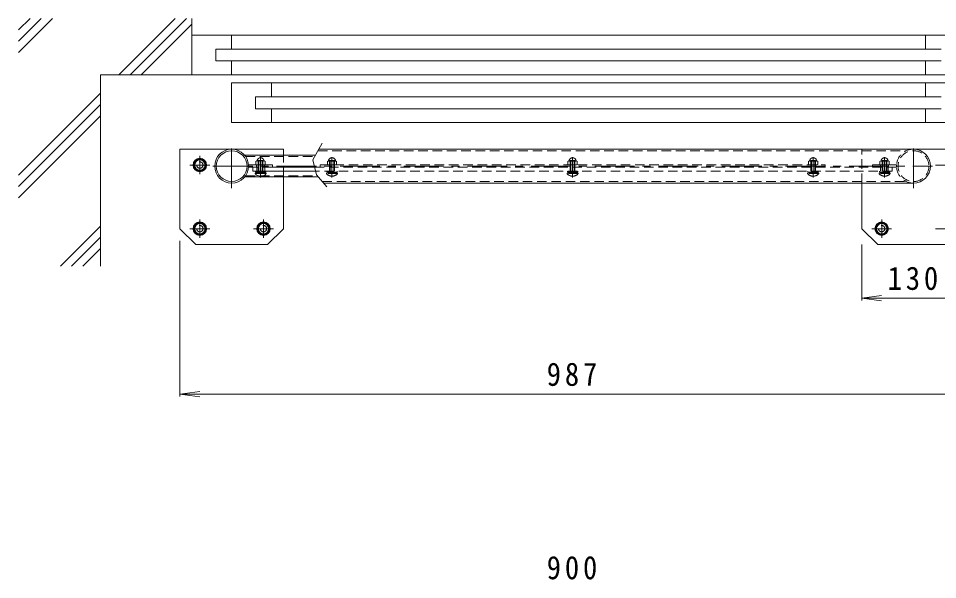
# Model space of a CAD drawing. Units: millimetres at full size, sheet at 1:10. Extents: x -902 to 1844, y -1369 to 1156.
# Drawn here: x -879 to 277, y 450 to 1156 of the extents above; entities that cross this region are included whole.
import ezdxf

# ---------------------------------------------------------------- set-up
doc = ezdxf.new("R2010")
doc.units = ezdxf.units.MM
doc.header["$LTSCALE"] = 10
doc.linetypes.add('CHAIN1', pattern=[8, 5, -1, 1, -1])
doc.linetypes.add('DASHED1', pattern=[1.8, 1.2, -0.6])
for name, color, linetype, lineweight in [('0-0_通り芯', 4, 'Continuous', 9), ('0-1_躯体', 3, 'CHAIN1', 9), ('0-2_仕上', 6, 'Continuous', 5), ('0-4_その他', 7, 'Continuous', 9), ('0-9', 2, 'Continuous', 9), ('0-A', 2, 'Continuous', 9), ('0-B', 2, 'Continuous', 9), ('0-E', 7, 'Continuous', 9), ('0-F', 7, 'Continuous', 9)]:
    doc.layers.add(name, color=color, linetype=linetype, lineweight=lineweight)
doc.styles.add('ＭＳ ゴシック', font='')
doc.styles.get('ＭＳ ゴシック').set_extended_font_data('MS Gothic')

msp = doc.modelspace()

# ---------------------------------------------------------------- linework, layer by layer
at = {"layer": '0-0_通り芯', "linetype": 'CHAIN1'}
for p, q in [((-610.43, 942.18), (-610.43, 1000.75)), ((246.87, 942.18), (246.87, 997.9)), ((-650.43, 982.72), (-650.43, 959.72)), ((-637.93, 971.22), (-662.94, 971.22)), ((299.37, 971.22), (274.36, 971.22)), ((-633.93, 969.87), (270.66, 969.87)), ((-650.43, 902.72), (-650.43, 879.72)), ((-570.43, 902.72), (-570.43, 879.72)), ((206.87, 902.72), (206.87, 879.72)), ((-637.93, 891.22), (-662.94, 891.22)), ((-557.93, 891.22), (-582.94, 891.22)), ((219.37, 891.22), (194.36, 891.22)), ((299.37, 891.22), (274.36, 891.22))]:
    msp.add_line(p, q, dxfattribs=at)
at = {"layer": '0-0_通り芯'}
for p, q in [((-675.43, 891.22), (-675.43, 991.22)), ((-545.43, 991.22), (-675.43, 991.22)), ((-593.97, 983.47), (-504.99, 983.47)), ((-545.43, 983.47), (-545.43, 991.22)), ((-500.76, 991.22), (311.87, 991.22)), ((-593.97, 956.27), (-501.39, 956.27)), ((-545.43, 891.22), (-545.43, 956.27)), ((-494.65, 948.52), (246.87, 948.52)), ((181.87, 891.22), (181.87, 948.52)), ((-675.43, 891.22), (-655.43, 871.22)), ((-565.43, 871.22), (-545.43, 891.22)), ((201.87, 871.22), (181.87, 891.22)), ((-565.43, 871.22), (-655.43, 871.22)), ((201.87, 871.22), (291.87, 871.22))]:
    msp.add_line(p, q, dxfattribs=at)
at = {"layer": '0-0_通り芯', "linetype": 'DASHED1'}
for p, q in [((-545.43, 956.27), (-545.43, 983.47)), ((-501.85, 989.22), (237.85, 989.22)), ((181.87, 948.52), (181.87, 991.22)), ((-592.84, 981.97), (-505.8, 981.97)), ((-592.84, 957.77), (-502.69, 957.77)), ((-496.39, 950.52), (237.85, 950.52))]:
    msp.add_line(p, q, dxfattribs=at)
at = {"layer": '0-0_通り芯'}
for radius in [21.35, 19.35]:
    msp.add_circle((-610.43, 969.87), radius, dxfattribs=at)
at = {"layer": '0-0_通り芯', "linetype": 'DASHED1'}
msp.add_circle((246.87, 969.87), 19.35, dxfattribs=at)
msp.add_arc((246.87, 969.87), 21.35, 90, 270, dxfattribs=at)
at = {"layer": '0-0_通り芯'}
msp.add_arc((246.87, 969.87), 21.35, 270, 90, dxfattribs=at)
at = {"layer": '0-1_躯体', "linetype": 'Continuous'}
for p, q in [((-579.08, 968.37), (-579.08, 971.37)), ((-569.08, 968.37), (-569.08, 971.37)), ((-559.08, 968.37), (-559.08, 971.37)), ((-589.08, 968.37), (-577.08, 968.37)), ((-571.08, 968.37), (-559.08, 968.37))]:
    msp.add_line(p, q, dxfattribs=at)
at = {"layer": '0-1_躯体'}
for p, q in [((-574.08, 955.53), (-574.08, 981.21)), ((-484.28, 955.53), (-484.28, 981.21)), ((-181.78, 955.53), (-181.78, 981.21)), ((120.72, 955.53), (120.72, 981.21)), ((210.52, 955.53), (210.52, 981.21))]:
    msp.add_line(p, q, dxfattribs=at)
at = {"layer": '0-1_躯体', "linetype": 'DASHED1'}
for p, q in [((135.72, 968.37), (135.72, 971.37)), ((195.52, 968.37), (195.52, 971.37)), ((205.52, 968.37), (205.52, 971.37)), ((215.52, 968.37), (215.52, 971.37)), ((207.52, 968.37), (195.52, 968.37)), ((225.52, 968.37), (213.52, 968.37))]:
    msp.add_line(p, q, dxfattribs=at)
at = {"layer": '0-1_躯体', "linetype": 'Continuous'}
msp.add_lwpolyline([(-589.08, 968.37), (-589.08, 971.37), (-559.08, 971.37)], dxfattribs=at)
at = {"layer": '0-1_躯体', "linetype": 'DASHED1'}
for points in [[(-499.28, 968.37), (-499.28, 971.37), (135.72, 971.37)], [(225.52, 968.37), (225.52, 971.37), (195.52, 971.37)]]:
    msp.add_lwpolyline(points, dxfattribs=at)
at = {"layer": '0-2_仕上'}
for p, q in [((-583.78, 963.37), (-583.78, 968.37)), ((-583.78, 963.37), (-504.73, 963.37)), ((-578.78, 963.37), (-578.78, 968.37)), ((-568.78, 963.37), (-568.78, 968.37)), ((-559.08, 968.37), (-505.94, 968.37))]:
    msp.add_line(p, q, dxfattribs=at)
at = {"layer": '0-2_仕上', "linetype": 'DASHED1'}
for p, q in [((-505.94, 968.37), (195.52, 968.37)), ((220.22, 963.37), (-504.73, 963.37)), ((205.22, 963.37), (205.22, 968.37)), ((215.22, 963.37), (215.22, 968.37)), ((220.22, 963.37), (220.22, 968.37))]:
    msp.add_line(p, q, dxfattribs=at)
at = {"layer": '0-4_その他'}
for p, q in [((-675.43, 680.14), (-675.43, 875.81)), ((181.87, 800.8), (181.87, 871.22)), ((181.87, 803.8), (206.65, 807.06)), ((181.87, 803.8), (311.87, 803.8)), ((181.87, 803.8), (206.65, 800.54)), ((-675.43, 683.14), (-650.65, 686.4)), ((-675.43, 683.14), (-650.65, 679.88)), ((-675.43, 683.14), (311.87, 683.14))]:
    msp.add_line(p, q, dxfattribs=at)
at = {"layer": '0-9'}
for centre, radius in [((-650.43, 971.22), 8.5), ((-650.43, 971.22), 7.7), ((-650.43, 891.22), 8.5), ((-650.43, 891.22), 7.7), ((-570.43, 891.22), 8.5), ((-570.43, 891.22), 7.7), ((206.87, 891.22), 8.5), ((206.87, 891.22), 7.7)]:
    msp.add_circle(centre, radius, dxfattribs=at)
at = {"layer": '0-A'}
for p, q in [((-578.58, 976.52), (-579.86, 975.79)), ((-579.86, 975.79), (-579.86, 971.94)), ((-578.85, 971.37), (-579.86, 971.94)), ((-578.85, 976.37), (-569.31, 976.37)), ((-578.33, 976.96), (-578.33, 977.34)), ((-577.08, 963.37), (-577.08, 971.37)), ((-576.97, 975.79), (-576.97, 971.94)), ((-576.21, 963.37), (-576.21, 971.37)), ((-571.95, 963.37), (-571.95, 971.37)), ((-571.2, 975.79), (-571.2, 971.94)), ((-571.08, 963.37), (-571.08, 971.37)), ((-569.83, 977.34), (-569.83, 976.96)), ((-569.58, 976.52), (-568.31, 975.79)), ((-569.31, 971.37), (-568.31, 971.94)), ((-568.31, 975.79), (-568.31, 971.94)), ((-581.08, 960.87), (-581.08, 960.45)), ((-567.08, 960.87), (-581.08, 960.87)), ((-580.18, 960.87), (-580.18, 962.37)), ((-576.08, 960.87), (-576.08, 962.37)), ((-575.08, 960.87), (-575.08, 962.37)), ((-567.98, 960.87), (-567.98, 962.37)), ((-567.58, 962.37), (-567.58, 963.37)), ((-573.6, 957.8), (-574.56, 957.8)), ((-574.56, 957.18), (-574.56, 957.8)), ((-573.6, 957.18), (-573.6, 957.8))]:
    msp.add_line(p, q, dxfattribs=at)
at = {"layer": '0-A', "linetype": 'DASHED1'}
for p, q in [((-571.08, 976.87), (-577.08, 976.87)), ((-577.08, 971.37), (-577.08, 976.87)), ((-576.21, 971.37), (-576.21, 976.87)), ((-571.95, 971.37), (-571.95, 976.87)), ((-571.08, 971.37), (-571.08, 976.87)), ((-488.78, 976.52), (-490.06, 975.79)), ((-490.06, 975.79), (-490.06, 971.94)), ((-489.05, 971.37), (-490.06, 971.94)), ((-489.05, 976.37), (-479.51, 976.37)), ((-488.53, 976.96), (-488.53, 977.34)), ((-481.28, 976.87), (-487.28, 976.87)), ((-487.28, 963.37), (-487.28, 976.87)), ((-487.17, 975.79), (-487.17, 971.94)), ((-486.41, 963.37), (-486.41, 976.87)), ((-482.15, 963.37), (-482.15, 976.87)), ((-481.4, 975.79), (-481.4, 971.94)), ((-481.28, 963.37), (-481.28, 976.87)), ((-480.03, 977.34), (-480.03, 976.96)), ((-479.78, 976.52), (-478.51, 975.79)), ((-479.51, 971.37), (-478.51, 971.94)), ((-478.51, 975.79), (-478.51, 971.94)), ((-186.28, 976.52), (-187.56, 975.79)), ((-187.56, 975.79), (-187.56, 971.94)), ((-186.55, 971.37), (-187.56, 971.94)), ((-186.55, 976.37), (-177.01, 976.37)), ((-186.03, 976.96), (-186.03, 977.34)), ((-178.78, 976.87), (-184.78, 976.87)), ((-184.78, 963.37), (-184.78, 976.87)), ((-184.67, 975.79), (-184.67, 971.94)), ((-183.91, 963.37), (-183.91, 976.87)), ((-179.65, 963.37), (-179.65, 976.87)), ((-178.9, 975.79), (-178.9, 971.94)), ((-178.78, 963.37), (-178.78, 976.87)), ((-177.53, 977.34), (-177.53, 976.96)), ((-177.28, 976.52), (-176.01, 975.79)), ((-177.01, 971.37), (-176.01, 971.94)), ((-176.01, 975.79), (-176.01, 971.94)), ((116.22, 976.52), (114.94, 975.79)), ((114.94, 975.79), (114.94, 971.94)), ((115.95, 971.37), (114.94, 971.94)), ((115.95, 976.37), (125.49, 976.37)), ((116.47, 976.96), (116.47, 977.34)), ((123.72, 976.87), (117.72, 976.87)), ((117.72, 963.37), (117.72, 976.87)), ((117.83, 975.79), (117.83, 971.94)), ((118.59, 963.37), (118.59, 976.87)), ((122.85, 963.37), (122.85, 976.87)), ((123.6, 975.79), (123.6, 971.94)), ((123.72, 963.37), (123.72, 976.87)), ((124.97, 977.34), (124.97, 976.96)), ((125.22, 976.52), (126.49, 975.79)), ((125.49, 971.37), (126.49, 971.94)), ((126.49, 975.79), (126.49, 971.94)), ((206.02, 976.52), (204.74, 975.79)), ((204.74, 975.79), (204.74, 971.94)), ((205.75, 971.37), (204.74, 971.94)), ((205.75, 976.37), (215.29, 976.37)), ((206.27, 976.96), (206.27, 977.34)), ((213.52, 976.87), (207.52, 976.87)), ((207.52, 963.37), (207.52, 976.87)), ((207.63, 975.79), (207.63, 971.94)), ((208.39, 963.37), (208.39, 976.87)), ((212.65, 963.37), (212.65, 976.87)), ((213.4, 975.79), (213.4, 971.94)), ((213.52, 963.37), (213.52, 976.87)), ((214.77, 977.34), (214.77, 976.96)), ((215.02, 976.52), (216.29, 975.79)), ((215.29, 971.37), (216.29, 971.94)), ((216.29, 975.79), (216.29, 971.94)), ((-491.28, 960.87), (-491.28, 960.45)), ((-477.28, 960.87), (-491.28, 960.87)), ((-490.38, 960.87), (-490.38, 962.37)), ((-486.28, 960.87), (-486.28, 962.37)), ((-485.28, 960.87), (-485.28, 962.37)), ((-478.18, 960.87), (-478.18, 962.37)), ((-477.78, 962.37), (-477.78, 963.37)), ((-188.78, 960.87), (-188.78, 960.45)), ((-174.78, 960.87), (-188.78, 960.87)), ((-187.88, 960.87), (-187.88, 962.37)), ((-183.78, 960.87), (-183.78, 962.37)), ((-182.78, 960.87), (-182.78, 962.37)), ((-175.68, 960.87), (-175.68, 962.37)), ((-175.28, 962.37), (-175.28, 963.37)), ((113.72, 960.87), (113.72, 960.45)), ((127.72, 960.87), (113.72, 960.87)), ((114.62, 960.87), (114.62, 962.37)), ((118.72, 960.87), (118.72, 962.37)), ((119.72, 960.87), (119.72, 962.37)), ((126.82, 960.87), (126.82, 962.37)), ((127.22, 962.37), (127.22, 963.37)), ((203.52, 960.87), (203.52, 960.45)), ((217.52, 960.87), (203.52, 960.87)), ((204.42, 960.87), (204.42, 962.37)), ((208.52, 960.87), (208.52, 962.37)), ((209.52, 960.87), (209.52, 962.37)), ((216.62, 960.87), (216.62, 962.37)), ((217.02, 962.37), (217.02, 963.37)), ((-483.8, 957.8), (-484.76, 957.8)), ((-484.76, 957.18), (-484.76, 957.8)), ((-483.8, 957.18), (-483.8, 957.8)), ((-181.3, 957.8), (-182.26, 957.8)), ((-182.26, 957.18), (-182.26, 957.8)), ((-181.3, 957.18), (-181.3, 957.8)), ((121.2, 957.8), (120.24, 957.8)), ((120.24, 957.18), (120.24, 957.8)), ((121.2, 957.18), (121.2, 957.8)), ((211, 957.8), (210.04, 957.8)), ((210.04, 957.18), (210.04, 957.8)), ((211, 957.18), (211, 957.8))]:
    msp.add_line(p, q, dxfattribs=at)
at = {"layer": '0-A'}
for points in [[(-567.08, 960.87), (-567.08, 960.45), (-581.08, 960.45)], [(-567.58, 962.37), (-580.58, 962.37), (-580.58, 963.37)]]:
    msp.add_lwpolyline(points, dxfattribs=at)
at = {"layer": '0-A', "linetype": 'DASHED1'}
for points in [[(-477.28, 960.87), (-477.28, 960.45), (-491.28, 960.45)], [(-477.78, 962.37), (-490.78, 962.37), (-490.78, 963.37)], [(-174.78, 960.87), (-174.78, 960.45), (-188.78, 960.45)], [(-175.28, 962.37), (-188.28, 962.37), (-188.28, 963.37)], [(127.72, 960.87), (127.72, 960.45), (113.72, 960.45)], [(127.22, 962.37), (114.22, 962.37), (114.22, 963.37)], [(217.52, 960.87), (217.52, 960.45), (203.52, 960.45)], [(217.02, 962.37), (204.02, 962.37), (204.02, 963.37)]]:
    msp.add_lwpolyline(points, dxfattribs=at)
at = {"layer": '0-A'}
for centre, radius, start, end in [((-578.85, 973.01), 3.36, 55.84544, 90), ((-578.85, 974.72), 3.36, 270, 304.15456), ((-578.83, 976.96), 0.5, 300.0011, 0), ((-574.08, 975.87), 4.5, 19.18785, 160.81424), ((-574.08, 968.88), 7.49, 67.32349, 112.67651), ((-574.08, 978.85), 7.49, 247.32349, 292.67651), ((-569.31, 973.01), 3.36, 90, 124.15456), ((-569.31, 974.72), 3.36, 235.84544, 270), ((-569.33, 976.96), 0.5, 180, 239.9989), ((-574.08, 966.27), 9.1, 219.71515, 266.98228), ((-574.08, 966.27), 9.1, 273.01741, 320.28485)]:
    msp.add_arc(centre, radius, start, end, dxfattribs=at)
at = {"layer": '0-A', "linetype": 'DASHED1'}
for centre, radius, start, end in [((-489.05, 973.01), 3.36, 55.84544, 90), ((-489.05, 974.72), 3.36, 270, 304.15456), ((-489.03, 976.96), 0.5, 300.0011, 0), ((-484.28, 975.87), 4.5, 19.18785, 160.81424), ((-484.28, 968.88), 7.49, 67.32349, 112.67651), ((-484.28, 978.85), 7.49, 247.32349, 292.67651), ((-479.51, 973.01), 3.36, 90, 124.15456), ((-479.51, 974.72), 3.36, 235.84544, 270), ((-479.53, 976.96), 0.5, 180, 239.9989), ((-186.55, 973.01), 3.36, 55.84544, 90), ((-186.55, 974.72), 3.36, 270, 304.15456), ((-186.53, 976.96), 0.5, 300.0011, 0), ((-181.78, 975.87), 4.5, 19.18785, 160.81424), ((-181.78, 968.88), 7.49, 67.32349, 112.67651), ((-181.78, 978.85), 7.49, 247.32349, 292.67651), ((-177.01, 973.01), 3.36, 90, 124.15456), ((-177.01, 974.72), 3.36, 235.84544, 270), ((-177.03, 976.96), 0.5, 180, 239.9989), ((115.95, 973.01), 3.36, 55.84544, 90), ((115.95, 974.72), 3.36, 270, 304.15456), ((115.97, 976.96), 0.5, 300.0011, 0), ((120.72, 975.87), 4.5, 19.18785, 160.81424), ((120.72, 968.88), 7.49, 67.32349, 112.67651), ((120.72, 978.85), 7.49, 247.32349, 292.67651), ((125.49, 973.01), 3.36, 90, 124.15456), ((125.49, 974.72), 3.36, 235.84544, 270), ((125.47, 976.96), 0.5, 180, 239.9989), ((205.75, 973.01), 3.36, 55.84544, 90), ((205.75, 974.72), 3.36, 270, 304.15456), ((205.77, 976.96), 0.5, 300.0011, 0), ((210.52, 975.87), 4.5, 19.18785, 160.81424), ((210.52, 968.88), 7.49, 67.32349, 112.67651), ((210.52, 978.85), 7.49, 247.32349, 292.67651), ((215.29, 973.01), 3.36, 90, 124.15456), ((215.29, 974.72), 3.36, 235.84544, 270), ((215.27, 976.96), 0.5, 180, 239.9989), ((-484.28, 966.27), 9.1, 219.71515, 266.98228), ((-484.28, 966.27), 9.1, 273.01741, 320.28485), ((-181.78, 966.27), 9.1, 219.71515, 266.98228), ((-181.78, 966.27), 9.1, 273.01741, 320.28485), ((120.72, 966.27), 9.1, 219.71515, 266.98228), ((120.72, 966.27), 9.1, 273.01741, 320.28485), ((210.52, 966.27), 9.1, 219.71515, 266.98228), ((210.52, 966.27), 9.1, 273.01741, 320.28485)]:
    msp.add_arc(centre, radius, start, end, dxfattribs=at)
at = {"layer": '0-B'}
msp.add_line((-646.68, 977.72), (-654.19, 977.72), dxfattribs=at)
for points in [[(-654.19, 977.72), (-657.94, 971.22), (-654.19, 964.72), (-646.68, 964.72)], [(-646.68, 964.72), (-642.93, 971.22), (-646.68, 977.72)]]:
    msp.add_lwpolyline(points, dxfattribs=at)
for points in [[(-646.68, 884.72), (-642.93, 891.22), (-646.68, 897.72), (-654.19, 897.72), (-657.94, 891.22), (-654.19, 884.72)], [(-566.68, 884.72), (-562.93, 891.22), (-566.68, 897.72), (-574.19, 897.72), (-577.94, 891.22), (-574.19, 884.72)], [(210.62, 884.72), (214.37, 891.22), (210.62, 897.72), (203.11, 897.72), (199.36, 891.22), (203.11, 884.72)]]:
    msp.add_lwpolyline(points, close=True, dxfattribs=at)
for centre in [(-650.43, 971.22), (-650.43, 891.22), (-570.43, 891.22), (206.87, 891.22)]:
    msp.add_circle(centre, 6.5, dxfattribs=at)
at = {"layer": '0-B', "linetype": 'DASHED1'}
for centre in [(-650.43, 971.22), (-650.43, 891.22), (-570.43, 891.22), (206.87, 891.22)]:
    msp.add_circle(centre, 4, dxfattribs=at)
at = {"layer": '0-E'}
for p, q in [((-835.7, 1155.66), (-878.59, 1112.77)), ((-849.84, 1155.66), (-878.59, 1126.92)), ((-863.98, 1155.66), (-878.59, 1141.06)), ((-681.33, 1155.66), (-752.38, 1084.61)), ((-667.18, 1155.66), (-738.24, 1084.61)), ((-660.43, 1148.27), (-724.1, 1084.61)), ((-660.43, 1084.61), (-660.43, 1155.66)), ((311.87, 1134.61), (-660.43, 1134.61)), ((-610.43, 1117.11), (-610.43, 1134.61)), ((261.87, 1117.11), (261.87, 1134.61)), ((-630.43, 1102.11), (-630.43, 1117.11)), ((-630.43, 1117.11), (281.87, 1117.11)), ((-630.43, 1102.11), (281.87, 1102.11)), ((-610.43, 1084.61), (-610.43, 1102.11)), ((261.87, 1084.61), (261.87, 1102.11)), ((-775.43, 844.15), (-775.43, 1084.61)), ((311.87, 1084.61), (-775.43, 1084.61)), ((-610.43, 1024.61), (-610.43, 1074.61)), ((311.87, 1074.61), (-610.43, 1074.61)), ((-560.43, 1057.11), (-560.43, 1074.61)), ((261.87, 1057.11), (261.87, 1074.61)), ((-775.43, 1061.56), (-878.59, 958.4)), ((-580.43, 1042.11), (-580.43, 1057.11)), ((-580.43, 1057.11), (281.87, 1057.11)), ((-775.43, 1047.41), (-878.59, 944.26)), ((-580.43, 1042.11), (281.87, 1042.11)), ((-560.43, 1024.61), (-560.43, 1042.11)), ((261.87, 1024.61), (261.87, 1042.11)), ((-775.43, 1033.27), (-878.59, 930.12)), ((311.87, 1024.61), (-610.43, 1024.61)), ((-775.43, 894.49), (-825.77, 844.15)), ((-775.43, 880.35), (-811.63, 844.15)), ((-775.43, 866.21), (-797.49, 844.15))]:
    msp.add_line(p, q, dxfattribs=at)
at = {"layer": '0-F'}
msp.add_lwpolyline([(-496.53, 998.96), (-508.17, 977.62), (-503.65, 958.87), (-490.71, 943.99)], dxfattribs=at)

# ---------------------------------------------------------------- texts
at = {"layer": '0-4_その他', "color": 2, "char_height": 29.33, "attachment_point": 7, "style": 'ＭＳ ゴシック'}
for s, insert in [('\\T1.27;\\W0.9;130', (214.37, 813.8)), ('\\T1.27;\\W0.9;987', (-214.28, 693.14)), ('\\T1.27;\\W0.9;900', (-214.28, 449.94))]:
    msp.add_mtext(s, dxfattribs=dict(at, insert=insert))

doc.saveas('drawing.dxf')
